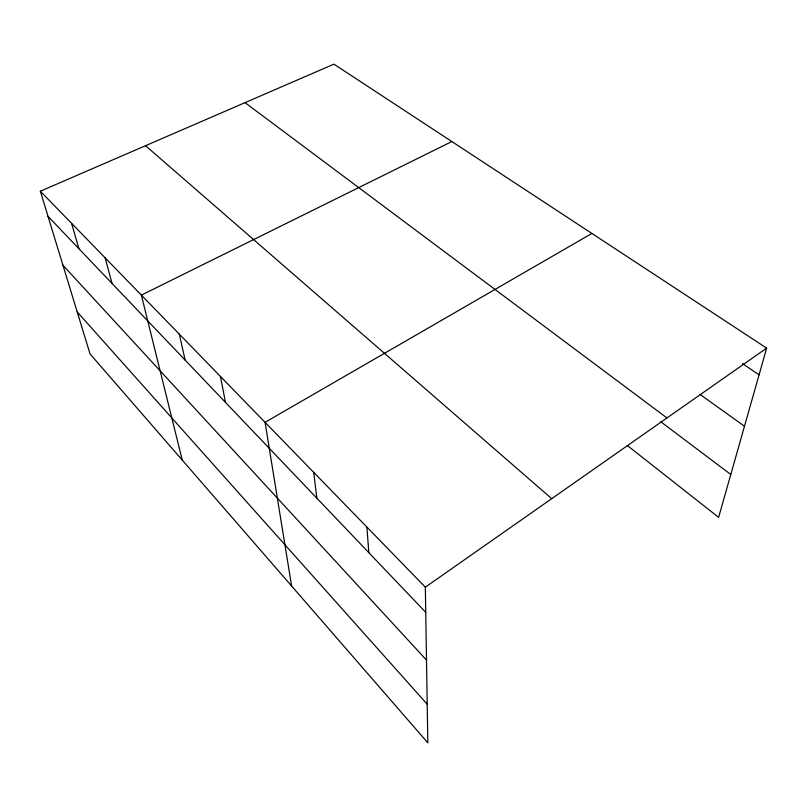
<?xml version="1.0" encoding="UTF-8"?>
<svg xmlns="http://www.w3.org/2000/svg" width="807" height="807" viewBox="0 0 807 807"><rect width="100%" height="100%" fill="white"/><g stroke="black" fill="none" stroke-linecap="round" stroke-linejoin="round"><path stroke-width="1.21" d="M40.35 191.219L425.339 587.183L427.821 742.833L90.041 353.93L40.35 191.219L333.937 64.167L766.65 348.13L718.623 517.358L627.221 445.434M425.339 587.183L766.65 348.13M591.894 233.445L265.049 422.333L291.62 586.023M451.849 141.538L141.366 295.11L182.251 460.101M742.48 363.614L759.074 374.831M699.76 394.22L744.488 426.227M245.025 102.64L666.965 417.945M660.792 421.779L730.789 474.486M145.553 145.694L551.716 498.665M48.017 216.337L425.743 612.331M62.956 265.251L426.5 660.106M77.2 311.906L427.206 704.229M71.571 223.337L78.894 248.697M105.152 257.867L112.052 283.459M179.325 334.159L185.126 360.073M220.422 376.435L225.496 402.4M313.681 472.347L316.858 498.181M366.892 527.072L368.809 552.644"/></g></svg>
